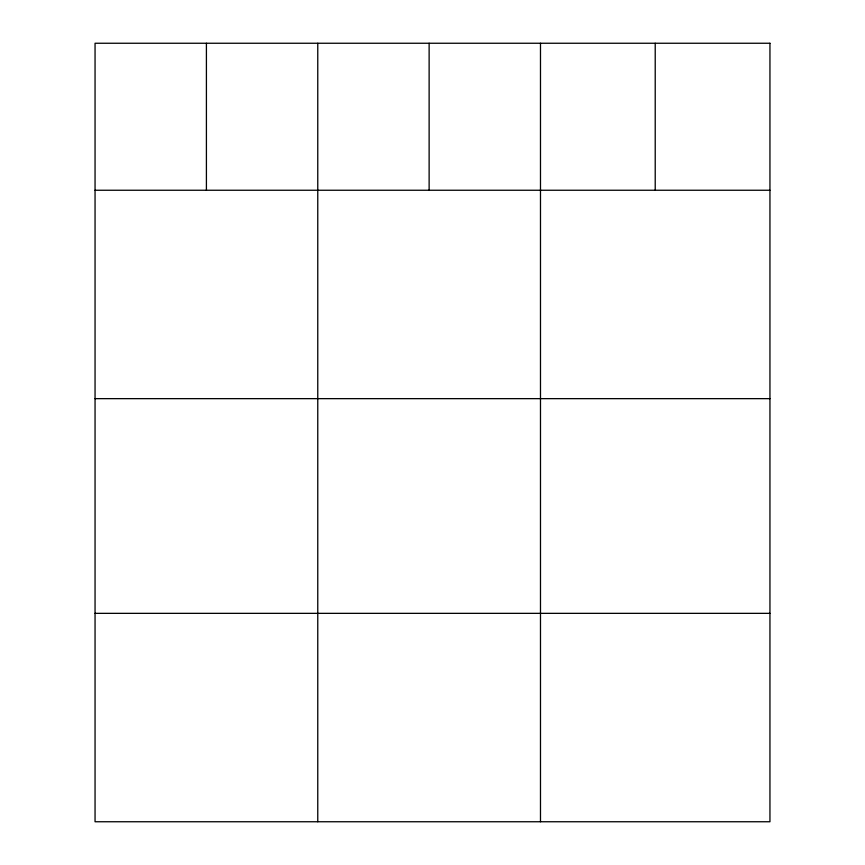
<?xml version="1.0" encoding="UTF-8"?>
<svg xmlns="http://www.w3.org/2000/svg" width="865" height="865" viewBox="0 0 865 865"><rect width="100%" height="100%" fill="white"/><g stroke="black" fill="none" stroke-linecap="round" stroke-linejoin="round"><path stroke-width="1.3" d="M95.053 190.246L769.947 190.246M95.053 398.646L769.947 398.646M95.053 613.35L769.947 613.35M655.216 43.25L655.216 190.246M540.484 43.25L540.484 821.75M429.127 43.25L429.127 190.246M317.769 43.25L317.769 821.75M206.411 43.25L206.411 190.246M769.947 43.25L95.053 43.25L95.053 821.75L769.947 821.75L769.947 43.25"/></g></svg>
